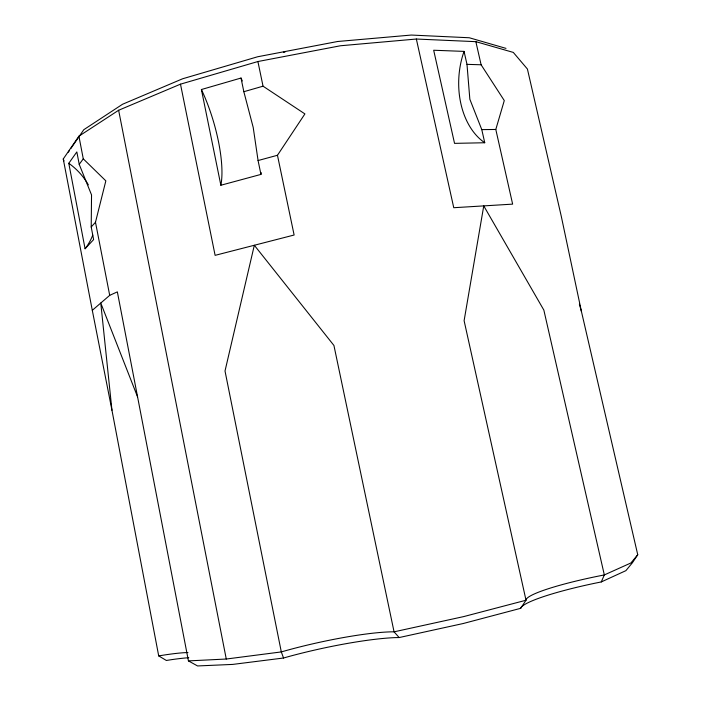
<?xml version="1.0" encoding="UTF-8"?>
<svg xmlns="http://www.w3.org/2000/svg" width="701" height="701" viewBox="0 0 701 701"><rect width="100%" height="100%" fill="white"/><g stroke="black" fill="none" stroke-linecap="round" stroke-linejoin="round"><path stroke-width="1.05" d="M91.209 226.975L91.542 194.922L79.222 164.358L76.838 151.915L68.786 163.298L85.075 248.759L93.619 239.584L91.209 226.975L95.485 222.252L105.842 180.858L83.279 158.847L78.915 136.187L118.635 110.259L180.49 84.164L257.907 61.53L340.441 45.767L416.35 39.028L475.856 41.666L513.298 52.409L527.415 69.031L561.229 216.066L581.427 311.472L637.744 554.745L632.442 562.71L625.888 570.658L601.256 581.944L594.483 583.32A92.409 11.961 -10.7 0 0 521.158 607.268L520.668 608.319L463.203 623.522L399.158 637.551L394.917 637.621A95.941 13.31 -12.4 0 0 289.995 656.206L283.546 658.011L232.758 664.408L197.568 665.95L188.429 660.894L117.347 291.87L109.707 295.349L92.295 310.324L111.958 410.251L158.706 655.908L166.365 660.465L171.657 659.641A85.128 9.849 -13.3 0 1 188.788 657.713M416.35 39.028L453.757 207.715L512.641 204.131L495.8 129.466L504.282 100.567L481.105 64.781L475.856 41.666M601.256 581.944L604.332 574.934L543.845 310.087L483.751 205.892L464.106 320.699L526.013 600.24L520.668 608.319M242.301 80.974A73.281 19.488 73.9 0 0 241.013 78.039L201.406 89.526L220.859 185.248L260.947 174.409L258.073 160.538L277.465 155.271L304.909 113.912L263.041 86.188L257.907 61.53M92.295 310.324L63.256 158.969L78.915 136.187M68.321 152.178L69.565 150.373M70.801 148.577L83.805 129.694L122.561 104.247L182.646 78.766L257.688 56.755L337.68 41.49L411.347 35.05L469.293 37.758L505.999 48.378M79.222 164.358L83.279 158.847M637.744 554.745L630.891 562.982L604.332 574.934A84.76 10.489 -10.7 0 0 526.013 600.24L463.668 616.6L394.067 631.829A87.993 11.672 -12.4 0 0 281.311 651.921L226.274 659.028L188.429 660.894M258.073 160.538L253.21 127.451L243.843 91.708L263.041 86.188M484.75 142.75L454.537 143.363L433.682 50.244L464.053 51.392A69.241 48.623 -86.3 0 0 484.75 142.75L481.78 129.615L469.845 99.244L466.989 64.352L464.053 51.392M481.78 129.615L495.8 129.466M466.989 64.352L481.105 64.781M399.158 637.551L394.067 631.829L333.93 345.462L254.323 245.262L225.012 370.995L281.311 651.921L283.546 658.011M137.58 396.897L100.769 303.034L111.958 410.251M63.256 158.969L63.993 160.941M579.377 304.146L581.427 311.472M277.465 155.271L294.122 235.019L215.111 255.348L180.49 84.164M241.013 78.039L243.843 91.708M118.635 110.259L226.274 659.028M95.485 222.252L109.707 295.349M158.706 655.908A78.091 8.64 -13.3 0 1 187.956 652.543M261.193 172.639A73.281 19.488 73.9 0 1 260.947 174.409M68.786 163.298A63.896 58.963 29.7 0 1 88.344 184.845M92.76 235.098A63.896 58.963 29.7 0 1 85.075 248.759M201.406 89.526A72.702 21.556 73.5 0 1 220.859 185.248M283.546 52.224A5.888 1.858 -11.9 0 1 284.921 52.172"/></g></svg>
